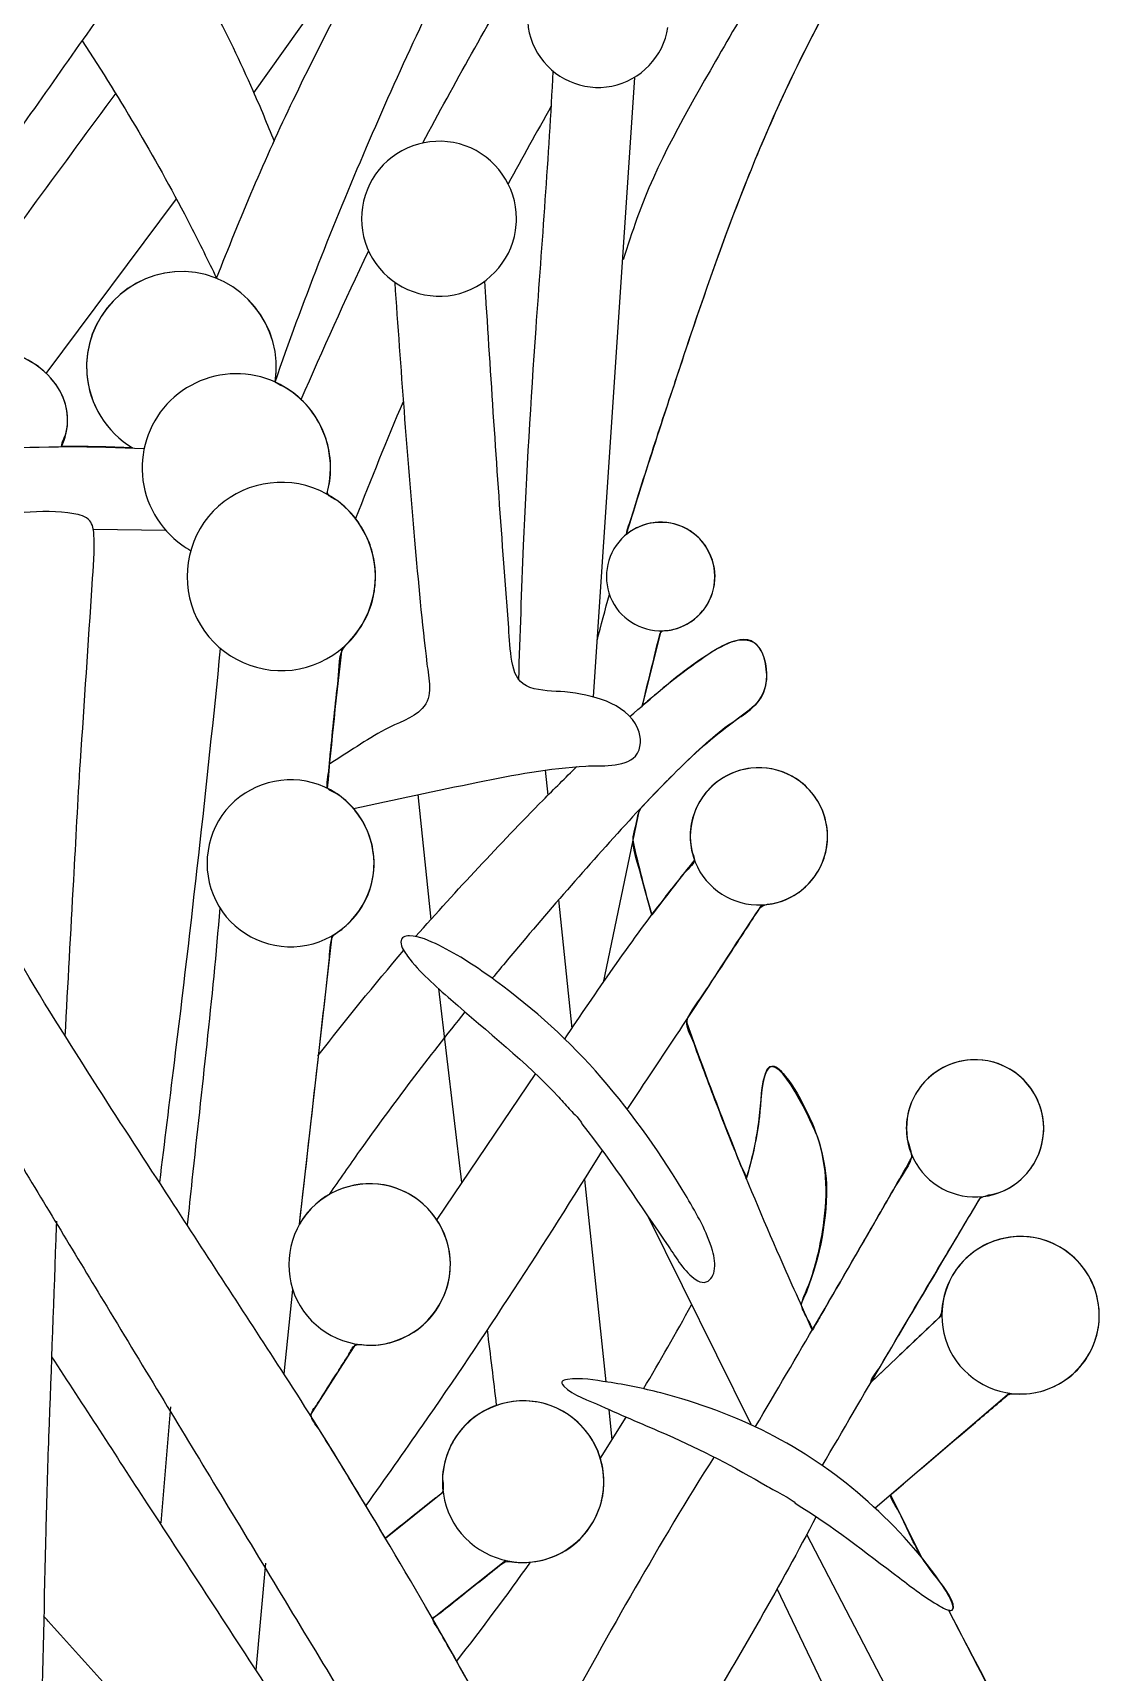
# Model space of a CAD drawing. Extents: x 108 to 339, y 26 to 347.
# Drawn here: x 264.5 to 319, y 74.2 to 157.9 of the extents above; entities that cross this region are included whole.
import ezdxf

# ---------------------------------------------------------------- set-up
doc = ezdxf.new("R2010")
doc.units = 0
doc.layers.add('Capa_1', color=7, linetype='CONTINUOUS')

msp = doc.modelspace()

# ---------------------------------------------------------------- linework, layer by layer
at = {"layer": 'Capa_1', "color": 6}
for points in [[(275.763045, 154.863712), (288.4724, 172.744098)], [(295.19829, 155.65907), (293.082216, 124.018655)], [(265.15742, 140.538333), (271.806239, 149.447355)], [(267.559972, 132.585294), (271.252655, 132.527054)], [(296.538402, 127.388356), (295.600084, 123.566844)], [(290.646714, 120.271267), (290.774361, 118.994102)], [(284.132614, 119.028805), (284.799143, 112.654129)], [(295.440064, 118.246966), (293.598726, 109.435605)], [(291.316761, 113.651857), (291.999174, 107.084811)], [(278.089137, 97.090417), (279.752818, 111.816402)], [(285.188583, 109.129708), (286.361044, 99.210014)], [(290.143129, 104.781091), (285.102099, 97.32219)], [(292.63983, 99.374735), (293.73522, 89.036769)], [(301.16116, 86.85069), (295.899522, 97.481616)], [(277.302597, 89.445041), (277.741459, 93.758954)], [(310.893207, 92.437656), (307.268766, 89.00499)], [(280.948799, 90.968109), (278.635073, 87.341315)], [(314.364688, 88.451424), (307.489944, 82.585021)], [(271.507966, 87.765476), (271.002051, 81.837309)], [(293.458131, 85.144069), (294.778835, 87.237776)], [(293.884051, 87.629587), (294.049366, 86.071204)], [(282.475404, 81.056064), (285.417426, 83.404505)], [(308.278843, 83.258027), (309.866611, 80.068912)], [(317.176682, 55.889745), (304.004944, 81.242557)], [(275.877766, 74.307243), (276.36898, 79.778305)], [(288.621231, 79.908898), (284.890327, 76.930996)], [(314.129932, 54.149587), (302.491282, 78.462307)]]:
    msp.add_lwpolyline(points, dxfattribs=at)
for points in [[(289.174815, 148.440208)], [(276.844322, 140.097712)], [(281.969477, 130.169194)], [(299.314527, 130.163899)], [(305.062678, 116.8945)], [(281.897118, 115.518497)], [(292.518637, 102.205565)], [(316.104235, 101.983193)], [(285.795107, 95.032583)], [(318.942131, 92.43765)], [(293.638147, 83.939846)], [(303.409004, 82.843279)]]:
    msp.add_lwpolyline(points, close=True, dxfattribs=at)
for points in [[(304.190249, 164.418079), (302.493041, 161.823734), (300.885253, 159.171737), (299.339824, 156.484443)], [(271.230888, 163.555063), (272.899858, 160.790114), (274.406461, 157.938688), (275.709516, 154.982546)], [(277.771462, 154.500739), (279.262181, 157.599246), (280.863498, 160.643631), (282.568941, 163.629187)], [(281.517673, 152.092881), (283.163111, 155.909686), (284.887968, 159.69943), (286.835198, 163.373282)], [(284.392042, 152.313489), (286.022774, 155.364933), (287.69645, 158.389315), (289.496019, 161.344869)], [(290.548465, 161.047784), (289.590733, 159.881799), (289.466017, 158.194592), (290.241379, 156.900361)], [(268.178268, 159.228801), (266.140442, 156.336194), (264.102616, 153.442999), (262.06479, 150.550393)], [(300.851133, 150.160359), (301.981232, 153.00649), (303.240166, 155.802618), (304.673232, 158.509326)], [(266.995811, 157.518063), (268.994222, 154.460736), (270.851443, 151.326931), (272.523943, 148.079)], [(294.0423, 155.213155), (295.515959, 155.505533), (296.681944, 156.722699), (296.909611, 158.208123)], [(290.241379, 156.900361), (291.016153, 155.60613), (292.562759, 154.919599), (294.0423, 155.213155)], [(291.032625, 155.977339), (290.815547, 151.589896), (290.465516, 147.2101), (290.156665, 142.828539)], [(299.339824, 156.484443), (297.856164, 153.904805), (296.325442, 151.263396), (295.325354, 148.450797)], [(275.709516, 154.982546), (276.08602, 154.128942), (276.441933, 153.26769), (276.789611, 152.402908)], [(268.704784, 154.854888), (265.99337, 151.173977), (263.286662, 147.490713), (260.614075, 143.781564)], [(273.853471, 145.401118), (275.061812, 148.476682), (276.338983, 151.522243), (277.771462, 154.500739)], [(290.945558, 154.183653), (290.20667, 152.866478), (289.476018, 151.545774), (288.752425, 150.219776)], [(286.54929, 152.168182), (284.992095, 152.725289), (283.204291, 152.231128), (282.154787, 150.953369)], [(276.844322, 140.097712), (278.246798, 144.161597), (279.815759, 148.145476), (281.517673, 152.092881)], [(289.174815, 148.440208), (289.171873, 150.09447), (288.108251, 151.609897), (286.54929, 152.168182)], [(282.154787, 150.953369), (281.105284, 149.675022), (280.968213, 147.825448), (281.817699, 146.405912)], [(297.842045, 141.793154), (298.778598, 144.603989), (299.757507, 147.405999), (300.851133, 150.160359)], [(289.12834, 147.839567), (289.159519, 148.038408), (289.174815, 148.239014), (289.174815, 148.440208)], [(295.325354, 148.450797), (295.076509, 147.751324), (294.84943, 147.044791), (294.614703, 146.340612)], [(272.523943, 148.079), (272.980453, 147.19304), (273.419315, 146.298255), (273.853471, 145.401118)], [(285.985123, 144.556338), (287.601736, 144.877542), (288.878318, 146.2106), (289.12834, 147.839567)], [(278.17738, 139.201162), (279.279241, 141.751974), (280.424636, 144.279255), (281.615328, 146.790063)], [(272.240389, 145.741736), (269.377785, 145.848216), (266.991693, 143.353291), (267.225831, 140.498335)], [(272.251566, 145.741148), (269.39308, 145.854687), (267.000517, 143.369175), (267.223478, 140.515983)], [(276.844322, 140.097712), (277.31201, 142.940314), (275.122994, 145.634079), (272.240389, 145.741736)], [(276.844322, 140.097712), (277.315539, 142.935607), (275.127112, 145.62702), (272.251566, 145.741148)], [(281.817699, 146.405912), (282.667185, 144.986964), (284.363216, 144.233957), (285.985123, 144.556338)], [(282.953093, 145.189923), (283.255472, 140.798949), (283.585501, 136.411506), (283.967299, 132.026416)], [(287.604677, 144.520452), (287.589382, 144.763415), (287.574086, 145.006377), (287.558791, 145.24934)], [(288.530052, 130.842782), (288.191787, 135.400829), (287.891761, 139.958876), (287.604677, 144.520452)], [(290.156665, 142.828539), (289.896643, 139.136451), (289.675447, 135.446715), (289.518962, 131.748156)], [(265.695109, 139.901812), (264.949749, 141.01838), (263.63787, 141.651965), (262.333049, 141.814921)], [(265.95219, 139.446478), (265.479796, 140.461861), (264.52383, 141.17663), (263.486092, 141.544309)], [(294.794719, 132.324089), (295.761275, 135.497896), (296.793718, 138.645819), (297.842045, 141.793154)], [(266.238686, 138.340499), (266.202212, 138.898783), (266.005136, 139.437654), (265.695109, 139.901812)], [(267.223478, 140.515983), (267.345253, 138.962906), (268.231802, 137.533369), (269.567801, 136.732711)], [(267.225831, 140.498335), (267.352901, 138.949964), (268.238273, 137.533369), (269.56839, 136.733299)], [(275.338307, 140.500688), (273.931713, 140.640112), (272.505118, 140.138892), (271.495029, 139.149981)], [(278.852733, 138.403445), (278.057958, 139.581196), (276.752549, 140.360087), (275.338307, 140.500688)], [(277.423784, 139.786508), (277.362602, 139.825335), (276.844322, 140.067709), (276.844322, 140.097712)], [(265.936306, 136.806835), (266.336341, 137.641614), (266.342813, 138.607581), (265.95219, 139.446478)], [(271.495029, 139.149981), (270.484941, 138.161071), (269.953717, 136.745065), (270.064315, 135.336118)], [(279.321009, 137.532192), (278.942153, 138.458156), (278.271506, 139.255285), (277.423784, 139.786508)], [(283.380777, 139.094682), (282.544822, 137.116862), (281.744751, 135.126099), (280.950564, 133.131218)], [(266.193388, 137.58808), (266.239862, 137.835748), (266.255158, 138.0893), (266.238686, 138.340499)], [(279.488671, 134.379563), (279.876941, 135.740271), (279.644567, 137.229813), (278.852733, 138.403445)], [(265.935718, 136.806835), (265.935718, 137.028031), (266.148678, 137.352765), (266.193388, 137.58808)], [(279.606329, 134.871371), (279.763401, 135.763802), (279.664569, 136.693295), (279.321009, 137.532192)], [(262.366582, 136.677412), (264.96328, 136.831543), (267.554684, 136.836249), (270.15197, 136.701531)], [(269.567801, 136.732711), (268.357107, 136.786245), (267.147589, 136.810364), (265.935718, 136.806835)], [(270.064315, 135.336118), (270.174913, 133.919523), (270.926744, 132.597642), (272.087434, 131.778747)], [(278.778021, 134.700768), (276.884913, 135.378474), (274.711782, 134.777833), (273.435788, 133.223579)], [(279.563384, 134.337206), (279.472787, 134.46663), (279.572796, 134.682531), (279.606329, 134.871371)], [(281.969477, 130.169194), (281.965359, 132.180547), (280.674069, 134.022473), (278.778021, 134.700768)], [(280.062251, 134.006589), (279.934593, 134.103068), (279.651038, 134.211901), (279.563384, 134.337206)], [(280.925268, 133.164751), (280.674069, 133.480072), (280.383456, 133.763038), (280.062251, 134.006589)], [(266.566362, 133.372416), (265.745113, 133.525959), (264.850329, 133.496544), (264.023197, 133.427715)], [(267.375844, 133.011208), (267.179357, 133.24064), (266.848151, 133.31947), (266.566362, 133.372416)], [(273.435788, 133.223579), (272.159793, 131.669325), (271.993308, 129.420893), (273.02634, 127.696036)], [(281.884764, 131.084568), (281.737692, 131.842282), (281.406486, 132.561168), (280.925268, 133.164751)], [(297.474366, 132.77707), (296.383094, 133.167692), (295.129454, 132.821191), (294.393508, 131.92523)], [(267.587628, 132.336443), (267.570567, 132.573522), (267.535858, 132.824721), (267.375844, 133.011208)], [(267.499973, 129.760334), (267.553507, 130.607468), (267.647633, 131.488133), (267.587628, 132.336443)], [(299.314527, 130.163899), (299.313939, 131.323413), (298.566226, 132.386447), (297.474366, 132.77707)], [(272.087434, 131.778747), (272.229799, 131.67815), (272.378048, 131.585789), (272.530414, 131.500487)], [(283.967299, 132.026416), (284.150845, 129.918584), (284.342038, 127.812517), (284.599708, 125.712332)], [(289.518962, 131.748156), (289.422483, 129.466779), (289.347771, 127.184815), (289.274235, 124.902261)], [(294.393508, 131.92523), (293.657561, 131.029269), (293.56167, 129.732097), (294.157605, 128.737892)], [(281.111755, 127.419541), (281.84829, 128.479046), (282.131256, 129.817987), (281.884764, 131.084568)], [(288.790663, 127.328357), (288.703597, 128.499636), (288.61653, 129.671503), (288.530052, 130.842782)], [(281.913001, 129.43913), (281.950652, 129.680327), (281.969477, 129.925055), (281.969477, 130.169194)], [(299.28276, 129.743274), (299.30335, 129.88211), (299.313939, 130.023299), (299.314527, 130.163899)], [(266.902273, 120.726601), (267.101703, 123.738042), (267.309368, 126.748306), (267.499973, 129.760334)], [(278.092078, 125.447603), (280.056368, 125.837049), (281.610034, 127.458956), (281.913001, 129.43913)], [(293.289293, 126.882435), (293.494605, 127.673681), (293.703447, 128.463162), (293.916407, 129.252055)], [(297.079037, 127.441308), (298.212078, 127.666033), (299.10745, 128.601409), (299.28276, 129.743274)], [(294.157605, 128.737892), (294.753539, 127.743099), (295.941879, 127.215405), (297.079037, 127.441308)], [(273.02634, 127.696036), (274.059372, 125.971179), (276.120141, 125.056393), (278.092078, 125.447603)], [(280.464051, 126.667122), (280.705248, 126.894789), (280.922915, 127.147752), (281.111755, 127.419541)], [(288.981857, 125.625266), (288.857728, 126.181785), (288.83302, 126.76066), (288.790663, 127.328357)], [(274.044664, 126.496519), (273.688751, 122.972092), (273.320483, 119.451195), (272.926331, 115.930887)], [(280.254621, 126.48593), (279.971655, 124.110427), (279.718691, 121.734337), (279.50632, 119.351186)], [(280.071663, 124.913439), (280.137552, 125.467017), (280.046955, 126.273558), (280.464051, 126.667122)], [(298.35562, 125.771161), (299.01156, 126.234143), (299.793981, 126.827136), (300.622877, 126.933028)], [(300.622877, 126.933028), (301.367649, 127.02833), (301.733563, 126.455927), (301.875928, 125.784692)], [(284.599708, 125.712332), (284.688539, 124.98874), (284.945032, 124.013948), (284.363805, 123.422132)], [(289.862522, 124.500461), (289.333064, 124.684007), (289.099514, 125.097573), (288.981857, 125.625266)], [(294.971205, 123.010919), (296.060124, 123.976886), (297.165515, 124.931087), (298.35562, 125.771161)], [(301.875928, 125.784692), (302.083005, 124.808724), (301.851809, 123.952178), (301.053503, 123.344478)], [(279.664569, 121.067808), (279.788109, 122.350861), (279.919297, 123.633327), (280.071663, 124.913439)], [(291.640325, 124.268088), (291.057333, 124.323387), (290.424924, 124.305739), (289.862522, 124.500461)], [(293.764041, 123.794517), (293.088687, 124.066306), (292.362153, 124.199847), (291.640325, 124.268088)], [(284.363805, 123.422132), (283.863172, 122.912675), (283.078398, 122.682655), (282.465403, 122.352038)], [(295.371829, 122.394983), (295.08651, 123.086808), (294.434688, 123.524494), (293.764041, 123.794517)], [(301.053503, 123.344478), (299.976938, 122.524406), (298.931553, 121.743749), (297.95029, 120.803078)], [(282.465403, 122.352038), (281.482375, 121.821403), (280.563471, 121.177229), (279.615741, 120.587765)], [(295.245347, 120.990154), (295.5842, 121.366069), (295.553021, 121.955532), (295.371829, 122.394983)], [(266.558714, 114.656069), (266.6699, 116.679776), (266.768732, 118.704071), (266.902273, 120.726601)], [(279.593386, 120.285974), (279.616329, 120.546585), (279.639273, 120.807196), (279.664569, 121.067808)], [(292.722773, 120.485992), (293.412245, 120.525407), (294.697652, 120.382453), (295.245347, 120.990154)], [(297.95029, 120.803078), (296.906081, 119.801814), (295.90011, 118.757017), (294.922966, 117.690453)], [(302.736592, 120.197731), (301.357059, 120.691892), (299.772803, 120.253619), (298.842721, 119.121166)], [(279.067458, 119.536497), (277.389075, 120.137138), (275.462436, 119.604738), (274.33116, 118.22697)], [(279.535146, 119.336479), (279.425725, 119.506494), (279.573973, 120.073014), (279.593386, 120.285974)], [(287.206407, 119.662978), (289.023625, 120.035364), (290.867904, 120.3801), (292.722773, 120.485992)], [(290.529639, 118.746428), (291.09616, 119.32236), (291.675034, 119.885939), (292.248025, 120.455401)], [(305.062678, 116.8945), (305.061502, 118.359923), (304.116713, 119.70357), (302.736592, 120.197731)], [(281.897118, 115.518497), (281.895353, 117.301595), (280.747017, 118.935268), (279.067458, 119.536497)], [(280.011658, 119.059396), (279.903413, 119.131755), (279.600446, 119.234706), (279.535146, 119.336479)], [(280.842908, 118.328156), (280.598769, 118.606415), (280.318744, 118.853496), (280.011658, 119.059396)], [(280.85585, 118.312272), (282.966035, 118.79349), (285.086221, 119.228234), (287.206407, 119.662978)], [(298.842721, 119.121166), (297.91264, 117.988126), (297.791453, 116.349747), (298.54446, 115.091989)], [(274.33116, 118.22697), (273.199884, 116.849202), (273.052224, 114.855498), (273.968187, 113.325952)], [(281.897706, 115.649685), (281.867115, 116.632124), (281.490023, 117.589267), (280.842908, 118.328156)], [(284.022598, 111.77464), (286.13396, 114.15426), (288.298267, 116.47917), (290.529639, 118.746428)], [(294.922966, 117.690453), (292.793367, 115.366719), (290.721421, 112.992982), (288.703597, 110.571005)], [(295.115336, 116.693895), (295.392419, 115.411429), (295.729507, 114.146612), (296.084832, 112.88356)], [(305.022087, 116.362101), (305.049148, 116.537999), (305.062678, 116.71625), (305.062678, 116.8945)], [(272.926331, 115.930887), (272.529826, 112.392929), (272.115083, 108.85909), (271.682693, 105.325839)], [(280.249914, 112.146437), (281.318243, 112.97651), (281.940063, 114.297802), (281.897706, 115.649685)], [(296.727242, 113.727164), (297.230815, 114.380751), (297.749096, 115.022572), (298.268553, 115.663804)], [(302.237137, 113.453022), (303.669027, 113.737165), (304.801479, 114.919033), (305.022087, 116.362101)], [(278.459757, 111.332248), (280.201675, 111.677572), (281.578266, 113.115934), (281.847702, 114.870794)], [(281.847702, 114.870794), (281.880646, 115.085518), (281.897118, 115.302008), (281.897118, 115.518497)], [(298.54446, 115.091989), (299.296879, 113.83482), (300.799952, 113.167703), (302.237137, 113.453022)], [(266.119852, 106.687723), (266.266335, 109.343838), (266.41223, 111.999954), (266.558714, 114.656069)], [(274.01878, 113.243004), (273.646982, 108.600244), (273.086933, 103.970426), (272.599244, 99.339432)], [(273.968187, 113.325952), (274.88415, 111.796406), (276.711369, 110.985159), (278.459757, 111.332248)], [(291.626206, 106.524179), (293.262232, 108.970276), (294.930613, 111.394606), (296.727242, 113.727164)], [(300.170485, 111.032222), (300.682294, 111.817585), (301.193516, 112.602948), (301.705325, 113.388899)], [(279.592798, 110.3804), (279.638684, 110.785729), (279.619271, 111.27989), (279.738693, 111.671101)], [(279.738693, 111.671101), (279.813994, 111.917593), (280.034601, 111.979364), (280.249914, 112.146437)], [(283.269591, 111.493439), (283.260767, 111.245182), (283.477845, 110.968687), (283.612562, 110.781611)], [(283.706688, 111.814643), (283.470785, 111.812878), (283.279004, 111.752873), (283.269591, 111.493439)], [(285.20329, 111.333425), (284.764428, 111.545796), (284.213791, 111.818761), (283.706688, 111.814643)], [(267.791175, 104.068082), (266.326341, 106.359459), (264.857388, 108.64966), (263.518447, 111.017515)], [(279.029807, 105.685871), (280.453462, 107.518384), (281.915943, 109.312659), (283.419604, 111.080461)], [(283.612562, 110.781611), (284.219674, 109.938596), (285.049159, 109.242653), (285.823344, 108.559652)], [(288.102368, 109.520324), (287.184052, 110.19156), (286.229262, 110.837499), (285.20329, 111.333425)], [(288.703597, 110.571005), (288.446516, 110.262154), (288.189434, 109.953892), (287.932353, 109.645041)], [(294.83237, 102.953866), (296.617232, 105.642926), (298.408566, 108.327867), (300.170485, 111.032222)], [(279.021571, 105.322898), (279.212176, 107.008928), (279.402193, 108.69437), (279.592798, 110.3804)], [(293.506959, 104.574597), (291.905054, 106.423582), (290.076658, 108.077257), (288.102368, 109.520324)], [(285.823344, 108.559652), (287.679978, 106.921861), (289.648386, 105.394669), (291.335004, 103.574509)], [(286.539878, 107.934891), (284.687951, 105.611158), (282.875439, 103.257422), (281.158818, 100.831327)], [(297.832633, 107.466027), (299.295114, 103.390375), (300.871723, 99.357669), (302.621288, 95.395556)], [(313.778149, 105.286424), (312.398616, 105.780585), (310.814359, 105.342311), (309.884278, 104.209859)], [(271.682693, 105.325839), (271.434436, 103.294484), (271.18559, 101.262541), (270.937333, 99.231187)], [(278.09149, 97.088058), (278.401517, 99.833004), (278.711544, 102.577951), (279.021571, 105.322898)], [(301.844161, 104.587539), (301.905931, 104.853445), (301.990644, 105.234066), (302.331262, 105.152883)], [(302.331262, 105.152883), (302.568342, 105.096407), (302.778949, 104.80344), (302.918961, 104.630484)], [(316.104235, 101.983193), (316.103058, 103.448616), (315.15827, 104.792263), (313.778149, 105.286424)], [(271.479145, 98.384642), (270.247861, 100.277749), (269.007752, 102.164974), (267.791175, 104.068082)], [(297.883814, 98.448177), (296.608408, 100.607778), (295.150044, 102.67796), (293.506959, 104.574597)], [(301.504131, 101.982016), (301.631789, 102.844445), (301.646497, 103.737464), (301.844161, 104.587539)], [(302.918961, 104.630484), (303.369, 104.076318), (303.719619, 103.432732), (304.027882, 102.791499)], [(309.884278, 104.209859), (308.954196, 103.076818), (308.833009, 101.438439), (309.586016, 100.180682)], [(291.335004, 103.574509), (291.541493, 103.351548), (291.744452, 103.125646), (291.942704, 102.895038)], [(291.942704, 102.895038), (292.034477, 102.790323), (292.518637, 102.345578), (292.518637, 102.205565)], [(292.518637, 102.205565), (294.112306, 100.195977), (295.494781, 98.038729), (296.952555, 95.931486)], [(304.027882, 102.791499), (304.662643, 101.471972), (305.042088, 100.080673), (305.006791, 98.609368)], [(300.915256, 99.407673), (301.166454, 100.253629), (301.374708, 101.10841), (301.504131, 101.982016)], [(313.278693, 98.541715), (314.710583, 98.825857), (315.843035, 100.007726), (316.063643, 101.450793)], [(316.063643, 101.450793), (316.090704, 101.626691), (316.104235, 101.804942), (316.104235, 101.983193)], [(263.543744, 100.653665), (265.109763, 98.068144), (266.675195, 95.482623), (268.241214, 92.897102)], [(281.158818, 100.831327), (280.637007, 100.094204), (280.122256, 99.352962), (279.608682, 98.610544)], [(293.555199, 100.851329), (292.06095, 98.467002), (290.564348, 96.086205), (289.02186, 93.732469)], [(307.671142, 97.528096), (308.247075, 98.531714), (308.823008, 99.535331), (309.398353, 100.538949)], [(309.586016, 100.180682), (310.338435, 98.923513), (311.841508, 98.256396), (313.278693, 98.541715)], [(272.599244, 99.339432), (272.519237, 98.580542), (272.43923, 97.821652), (272.359223, 97.062761)], [(283.058396, 98.918807), (281.435312, 99.500034), (279.57162, 98.984695), (278.477406, 97.652225)], [(283.021922, 98.930572), (281.414134, 99.48768), (279.575738, 98.975282), (278.48976, 97.661637)], [(285.714511, 95.853832), (285.426251, 97.269838), (284.387336, 98.45759), (283.021922, 98.930572)], [(285.795107, 95.032583), (285.79393, 96.756852), (284.682656, 98.336991), (283.058396, 98.918807)], [(277.151996, 89.663289), (275.261242, 92.570603), (273.369899, 95.477917), (271.479145, 98.384642)], [(299.181574, 95.742646), (298.912727, 96.701553), (298.386799, 97.596926), (297.883814, 98.448177)], [(305.006791, 98.609368), (304.960905, 96.704495), (304.504982, 94.707849), (303.691382, 92.980639)], [(311.11968, 95.507919), (311.713262, 96.500947), (312.306843, 97.494564), (312.900424, 98.487592)], [(265.683343, 96.988049), (265.686284, 97.070409), (265.689226, 97.152769), (265.692167, 97.23513)], [(278.477406, 97.652225), (277.383192, 96.319755), (277.240827, 94.391351), (278.126199, 92.912398)], [(278.48976, 97.661637), (278.340924, 97.48221), (278.207971, 97.28984), (278.09149, 97.088058)], [(301.387062, 86.748328), (303.491952, 90.335701), (305.600961, 93.920133), (307.671142, 97.528096)], [(265.292721, 86.222987), (265.422732, 89.811537), (265.552743, 93.400087), (265.683343, 96.988049)], [(316.273661, 96.226806), (314.69117, 96.793326), (312.873952, 96.290929), (311.807387, 94.991992)], [(284.550292, 92.074677), (285.546849, 93.04535), (285.991594, 94.491359), (285.714511, 95.853832)], [(296.952555, 95.931486), (297.338472, 95.37379), (297.754391, 94.631372), (298.345619, 94.253103)], [(299.272759, 94.6902), (299.346295, 95.036701), (299.2757, 95.407322), (299.181574, 95.742646)], [(304.793243, 84.753447), (306.892251, 88.34435), (308.985964, 91.937606), (311.11968, 95.507919)], [(318.942131, 92.43765), (318.939189, 94.118974), (317.858506, 95.659109), (316.273661, 96.226806)], [(285.746867, 94.406646), (285.779223, 94.613723), (285.795107, 94.823153), (285.795107, 95.032583)], [(298.760949, 94.117797), (299.060387, 94.142505), (299.215695, 94.421353), (299.272759, 94.6902)], [(302.621288, 95.395556), (303.170748, 94.151918), (303.730209, 92.912986), (304.284963, 91.6717)], [(311.807387, 94.991992), (310.740823, 93.693054), (310.601399, 91.812889), (311.465005, 90.37041)], [(282.470109, 90.983993), (284.154963, 91.31814), (285.486256, 92.70885), (285.746867, 94.406646)], [(298.345619, 94.253103), (298.469159, 94.174273), (298.610348, 94.105443), (298.760949, 94.117797)], [(289.02186, 93.732469), (287.50055, 91.410501), (285.95865, 89.097945), (284.370864, 86.821275)], [(295.662442, 88.683791), (296.503104, 90.098621), (297.324353, 91.521687), (298.109716, 92.967696)], [(268.241214, 92.897102), (270.183149, 89.689762), (272.125673, 86.48301), (274.067608, 83.27567)], [(278.126199, 92.912398), (279.012159, 91.433444), (280.779373, 90.64867), (282.470109, 90.983993)], [(318.895656, 91.827008), (318.926247, 92.029379), (318.942131, 92.233514), (318.942131, 92.43765)], [(282.708954, 91.036351), (283.399602, 91.215778), (284.03907, 91.576986), (284.550292, 92.074677)], [(287.671742, 91.685231), (287.831167, 90.402177), (287.995888, 89.119124), (288.142959, 87.834305)], [(315.70067, 88.490245), (317.343755, 88.816744), (318.640928, 90.171569), (318.895656, 91.827008)], [(280.53641, 90.316876), (280.635831, 90.472184), (280.74584, 90.761032), (280.891735, 90.873983)], [(280.891735, 90.873983), (281.077046, 91.018114), (281.466492, 90.89928), (281.73828, 90.903986)], [(281.73828, 90.903986), (282.065368, 90.909281), (282.392455, 90.95399), (282.708954, 91.036351)], [(265.421555, 90.318641), (267.052875, 87.816068), (268.683606, 85.314084), (270.314926, 82.811512)], [(280.3511, 84.571666), (279.31395, 86.285934), (278.244444, 87.98373), (277.151996, 89.663289)], [(280.040484, 89.539161), (280.205793, 89.798595), (280.371102, 90.057441), (280.53641, 90.316876)], [(311.465005, 90.37041), (312.32861, 88.928519), (314.051702, 88.163158), (315.70067, 88.490245)], [(279.009217, 87.922548), (279.352777, 88.461419), (279.696336, 89.00029), (280.040484, 89.539161)], [(291.780337, 89.163245), (291.503842, 89.1203), (291.381479, 89.046764), (291.595027, 88.820274)], [(291.595027, 88.820274), (292.046243, 88.341997), (292.908083, 88.072561), (293.486369, 87.810185)], [(293.832282, 89.022056), (293.181048, 89.117359), (292.441572, 89.265019), (291.780337, 89.163245)], [(296.543696, 88.47142), (295.650088, 88.702028), (294.745303, 88.888515), (293.832282, 89.022056)], [(278.698014, 87.242489), (278.642126, 87.485451), (278.859793, 87.687822), (279.009217, 87.922548)], [(290.901437, 87.826069), (289.278353, 88.407297), (287.41466, 87.891957), (286.320447, 86.559488)], [(290.528463, 87.93902), (289.63309, 88.166099), (288.671241, 88.083151), (287.827638, 87.706059)], [(292.931026, 86.251813), (292.367448, 87.084239), (291.502666, 87.691351), (290.528463, 87.93902)], [(306.865778, 83.146835), (303.880222, 85.754123), (300.376973, 87.481333), (296.543696, 88.47142)], [(279.110991, 86.578901), (278.99804, 86.760682), (278.746253, 87.033058), (278.698014, 87.242489)], [(287.827638, 87.706059), (286.906969, 87.294258), (286.156903, 86.544192), (285.745102, 85.623523)], [(293.638147, 83.939846), (293.636971, 85.664115), (292.525697, 87.244253), (290.901437, 87.826069)], [(293.486369, 87.810185), (294.601761, 87.303082), (295.731272, 86.827746), (296.8549, 86.340645)], [(279.639861, 85.728826), (279.463375, 86.012381), (279.287477, 86.295347), (279.110991, 86.578901)], [(284.370864, 86.821275), (283.41431, 85.449978), (282.448931, 84.086918), (281.475316, 82.727975)], [(286.320447, 86.559488), (285.226233, 85.227018), (285.083868, 83.298613), (285.969239, 81.81966)], [(293.624617, 83.579226), (293.706388, 84.518132), (293.45872, 85.471745), (292.931026, 86.251813)], [(296.8549, 86.340645), (298.629173, 85.572342), (300.322263, 84.67344), (301.988879, 83.69453)], [(265.146237, 81.449628), (265.182123, 83.041532), (265.235068, 84.631671), (265.292721, 86.222987)], [(282.477757, 81.054887), (281.535321, 82.615024), (280.602298, 84.181044), (279.639861, 85.728826)], [(285.745102, 85.623523), (285.552732, 85.194074), (285.435075, 84.73168), (285.398013, 84.262227)], [(284.520289, 77.570464), (283.162523, 79.923023), (281.757105, 82.247345), (280.3511, 84.571666)], [(299.278054, 85.209957), (297.850281, 83.028001), (296.550167, 80.767803), (295.240641, 78.513488)], [(285.398013, 84.262227), (285.379188, 84.024559), (285.477432, 83.667469), (285.413897, 83.453921)], [(293.590496, 83.313909), (293.621675, 83.520397), (293.638147, 83.730416), (293.638147, 83.939846)], [(274.067608, 83.27567), (276.129553, 79.871254), (278.19091, 76.466838), (280.252856, 73.061833)], [(285.004449, 83.071535), (284.666184, 82.801511), (284.327331, 82.531487), (283.989066, 82.260875)], [(285.413897, 83.453921), (285.368599, 83.300966), (285.139755, 83.179191), (285.004449, 83.071535)], [(290.313738, 79.891256), (291.998592, 80.225403), (293.329885, 81.616113), (293.590496, 83.313909)], [(292.402745, 80.991352), (293.101041, 81.676118), (293.539315, 82.604435), (293.624617, 83.579226)], [(301.988879, 83.69453), (302.125362, 83.613935), (303.409004, 82.967408), (303.409004, 82.843279)], [(310.80377, 78.828221), (309.70132, 80.434833), (308.330612, 81.8679), (306.865778, 83.146835)], [(270.314926, 82.811512), (272.445701, 79.54299), (274.576476, 76.27388), (276.707251, 73.005358)], [(283.989066, 82.260875), (283.485492, 81.859075), (282.98133, 81.456687), (282.477757, 81.054887)], [(304.483804, 82.161455), (302.655408, 78.644088), (300.665234, 75.21261), (298.609171, 71.824078)], [(303.409004, 82.843279), (305.274462, 81.690237), (306.992848, 80.344237), (308.737707, 79.019415)], [(264.910334, 70.922822), (264.989164, 74.431953), (265.067407, 77.940496), (265.146237, 81.449628)], [(285.969239, 81.81966), (286.8552, 80.340707), (288.622413, 79.555932), (290.313738, 79.891256)], [(289.80134, 79.820661), (290.774367, 79.888903), (291.706213, 80.308351), (292.402745, 80.991352)], [(286.128665, 74.774336), (287.419955, 76.435659), (288.675947, 78.116983), (289.897231, 79.830074)], [(286.282796, 78.039329), (286.95815, 78.578199), (287.633503, 79.11707), (288.308268, 79.655941)], [(288.308268, 79.655941), (288.634767, 79.916552), (288.674771, 79.876549), (289.073629, 79.833604)], [(289.073629, 79.833604), (289.314827, 79.807719), (289.558966, 79.803601), (289.80134, 79.820661)], [(308.737707, 79.019415), (309.395411, 78.519959), (310.061352, 78.005208), (310.782003, 77.598702)], [(311.427942, 77.3728), (311.762678, 77.596349), (310.883189, 78.712329), (310.80377, 78.828221)], [(285.306828, 77.260437), (285.632151, 77.519871), (285.957474, 77.779894), (286.282796, 78.039329)], [(295.240641, 78.513488), (293.920525, 76.240936), (292.656296, 73.936028), (291.379714, 71.638767)], [(265.256247, 76.810397), (265.177416, 76.898052), (265.098586, 76.986295), (265.019167, 77.07395)], [(288.31121, 70.888702), (287.047569, 73.115956), (285.799813, 75.352622), (284.520289, 77.570464)], [(284.892674, 76.92982), (284.907382, 77.014533), (285.24447, 77.210432), (285.306828, 77.260437)], [(310.782003, 77.598702), (310.882601, 77.542226), (311.276753, 77.271614), (311.427942, 77.3728)], [(311.232631, 77.386918), (312.555688, 74.859638), (313.874039, 72.331181), (315.253572, 69.833903)], [(270.206681, 71.281677), (268.573596, 73.139487), (266.909921, 74.970236), (265.256247, 76.810397)], [(285.214467, 76.361534), (285.161522, 76.45566), (284.873261, 76.816869), (284.892674, 76.92982)], [(286.102192, 74.792573), (285.806284, 75.31556), (285.510376, 75.838547), (285.214467, 76.361534)], [(288.763014, 70.090985), (287.875877, 71.658181), (286.989329, 73.225377), (286.102192, 74.792573)]]:
    msp.add_open_spline(points, degree=3, dxfattribs=at)
at = {"layer": 'Capa_1', "color": 5}
for points in [[(302.914255, 154.966074), (304.043177, 157.375697), (305.283874, 159.72708), (306.649876, 162.010809)], [(299.942229, 147.786033), (300.842308, 150.214481), (301.815335, 152.619986), (302.914255, 154.966074)], [(297.301998, 140.171247), (298.150896, 142.720294), (299.008618, 145.2664), (299.942229, 147.786033)], [(296.020709, 136.280906), (296.434863, 137.582197), (296.870784, 138.87584), (297.301998, 140.171247)], [(295.462425, 134.515457), (295.642441, 135.106097), (295.833634, 135.692619), (296.020709, 136.280906)], [(295.054154, 133.17534), (295.190048, 133.62185), (295.326531, 134.068948), (295.462425, 134.515457)], [(294.794131, 132.322324), (294.794131, 132.580582), (294.979441, 132.930612), (295.054154, 133.17534)], [(297.797335, 132.636469), (296.831368, 133.128277), (295.637146, 133.002972), (294.794131, 132.322324)], [(298.962143, 128.810251), (299.721034, 130.17037), (299.175103, 131.934643), (297.797335, 132.636469)], [(297.70321, 127.64309), (298.232668, 127.887817), (298.678001, 128.300795), (298.962143, 128.810251)], [(296.47722, 127.139516), (296.562521, 127.486017), (296.714888, 127.372478), (297.043152, 127.433072)], [(297.043152, 127.433072), (297.270819, 127.475428), (297.493191, 127.546023), (297.70321, 127.64309)], [(295.599496, 123.565674), (295.891874, 124.756955), (296.184253, 125.948235), (296.47722, 127.139516)], [(300.782891, 126.944793), (300.244021, 126.937734), (299.704562, 126.63006), (299.256875, 126.363566)], [(301.818276, 126.009417), (301.662969, 126.522403), (301.35353, 126.951853), (300.782891, 126.944793)], [(299.256875, 126.363566), (298.210313, 125.741159), (297.24964, 124.962855), (296.318971, 124.18161)], [(301.515309, 123.758632), (302.027706, 124.358684), (302.037119, 125.285824), (301.818276, 126.009417)], [(296.318971, 124.18161), (296.077185, 123.978651), (295.83834, 123.772162), (295.599496, 123.565674)], [(299.709856, 122.367333), (300.294025, 122.831492), (301.025854, 123.18564), (301.515309, 123.758632)], [(297.031386, 119.89594), (297.885578, 120.757192), (298.759184, 121.611973), (299.709856, 122.367333)], [(295.62538, 118.441695), (296.089539, 118.93115), (296.556638, 119.417075), (297.031386, 119.89594)], [(301.13704, 120.37657), (300.348736, 120.282445), (299.603964, 119.91653), (299.048033, 119.349422)], [(303.320173, 119.92359), (302.664821, 120.305976), (301.890636, 120.466578), (301.13704, 120.37657)], [(304.853248, 118.08284), (304.575577, 118.852319), (304.027294, 119.5112), (303.320173, 119.92359)], [(299.048033, 119.349422), (298.491514, 118.781725), (298.139718, 118.029306), (298.061476, 117.23806)], [(295.308882, 117.620446), (295.381241, 117.966359), (295.386536, 118.189908), (295.62538, 118.441695)], [(304.925608, 115.927357), (305.12739, 116.632124), (305.101505, 117.393368), (304.853248, 118.08284)], [(295.126513, 116.638596), (295.108864, 116.952153), (295.24417, 117.311596), (295.308882, 117.620446)], [(298.061476, 117.23806), (298.026767, 116.888029), (298.045004, 116.532704), (298.116187, 116.187968)], [(295.542432, 114.866676), (295.39889, 115.425548), (295.158869, 116.061486), (295.126513, 116.638596)], [(298.267377, 115.662628), (298.233844, 115.463198), (297.857341, 115.160819), (297.727329, 114.99904)], [(298.116187, 116.187968), (298.143248, 116.05678), (298.287967, 115.784403), (298.267377, 115.662628)], [(303.58902, 114.036014), (304.232017, 114.49429), (304.70853, 115.168467), (304.925608, 115.927357)], [(296.084244, 112.882384), (295.898345, 113.542442), (295.713035, 114.2025), (295.542432, 114.866676)], [(297.727329, 114.99904), (297.542019, 114.76902), (297.358473, 114.537235), (297.176105, 114.304862)], [(297.176105, 114.304862), (296.807249, 113.83482), (296.44604, 113.358308), (296.084244, 112.882384)], [(302.546575, 113.528323), (302.918961, 113.638333), (303.272521, 113.810701), (303.58902, 114.036014)], [(298.996852, 109.248536), (299.853986, 110.559239), (300.69053, 111.885826), (301.568843, 113.18241)], [(301.568843, 113.18241), (301.780626, 113.495379), (302.185367, 113.421255), (302.546575, 113.528323)], [(297.93323, 107.621334), (298.20796, 108.188443), (298.652705, 108.721431), (298.996852, 109.248536)], [(298.245022, 106.310043), (298.100303, 106.713019), (297.74439, 107.231888), (297.93323, 107.621334)], [(299.469835, 103.029167), (299.04568, 104.116909), (298.639174, 105.211711), (298.245022, 106.310043)], [(304.527926, 101.593159), (304.420269, 101.899656), (302.530103, 106.172972), (301.93711, 104.905214)], [(312.662757, 105.489971), (311.873864, 105.505266), (311.090266, 105.248773), (310.463152, 104.768731)], [(301.93711, 104.905214), (301.620024, 104.227507), (301.668851, 103.296249), (301.581785, 102.575598)], [(310.463152, 104.768731), (309.805447, 104.265158), (309.340112, 103.532152), (309.165391, 102.722081)], [(314.858243, 104.66284), (314.246425, 105.179356), (313.462827, 105.474676), (312.662757, 105.489971)], [(316.053642, 102.569715), (315.915983, 103.381551), (315.48771, 104.131028), (314.858243, 104.66284)], [(300.140482, 101.316664), (299.91105, 101.885537), (299.692796, 102.45794), (299.469835, 103.029167)], [(301.581785, 102.575598), (301.451774, 101.497856), (301.222342, 100.447176), (300.913491, 99.407085)], [(309.165391, 102.722081), (309.084208, 102.344989), (309.065382, 101.955543), (309.110092, 101.572569)], [(315.740674, 100.428939), (316.065996, 101.088409), (316.176594, 101.844357), (316.053642, 102.569715)], [(300.604052, 100.171269), (300.449333, 100.553068), (300.294613, 100.934866), (300.140482, 101.316664)], [(304.807362, 96.71979), (305.082092, 98.372876), (305.086798, 100.002431), (304.527926, 101.593159)], [(309.110092, 101.572569), (309.153037, 101.207243), (309.431297, 100.725436), (309.324229, 100.411879)], [(300.913491, 99.407085), (300.913491, 99.629457), (300.687001, 99.967134), (300.604052, 100.171269)], [(309.324229, 100.411879), (309.171274, 99.964192), (308.804183, 99.510623), (308.568868, 99.101764)], [(314.10053, 98.812915), (314.809415, 99.150003), (315.393584, 99.72476), (315.740674, 100.428939)], [(308.568868, 99.101764), (308.137654, 98.354639), (307.707028, 97.606927), (307.275814, 96.859802)], [(313.031612, 98.500535), (313.383996, 98.626428), (313.751087, 98.647018), (314.10053, 98.812915)], [(311.660904, 96.400939), (311.98505, 96.946869), (312.309784, 97.493387), (312.633931, 98.039318)], [(312.633931, 98.039318), (312.76806, 98.26522), (312.809828, 98.421704), (313.031612, 98.500535)], [(304.204956, 94.263692), (304.47498, 95.063174), (304.669114, 95.887953), (304.807362, 96.71979)], [(307.275814, 96.859802), (306.425739, 95.386144), (305.576253, 93.912485), (304.726178, 92.438827)], [(308.854187, 91.675818), (309.789563, 93.250662), (310.72494, 94.826095), (311.660904, 96.400939)], [(316.083645, 96.289164), (315.198861, 96.557423), (314.232306, 96.509183), (313.378113, 96.155623)], [(318.394436, 94.464887), (317.885568, 95.337316), (317.0502, 95.996786), (316.083645, 96.289164)], [(313.378113, 96.155623), (312.445679, 95.769707), (311.679729, 95.031995), (311.259104, 94.114856)], [(303.776095, 93.168302), (303.891988, 93.538923), (304.079651, 93.89366), (304.204956, 94.263692)], [(311.259104, 94.114856), (311.062616, 93.685995), (310.942017, 93.223013), (310.904955, 92.752972)], [(318.88742, 91.775239), (319.040963, 92.696496), (318.865065, 93.658345), (318.394436, 94.464887)], [(303.923167, 92.465299), (303.783154, 92.77415), (303.683146, 92.870041), (303.776095, 93.168302)], [(304.283198, 91.671112), (304.283198, 91.892308), (304.013763, 92.265282), (303.923167, 92.465299)], [(304.726178, 92.438827), (304.578518, 92.182922), (304.430858, 91.927017), (304.283198, 91.671112)], [(310.904955, 92.752972), (310.875541, 92.379998), (310.786121, 92.336465), (310.496096, 92.061735)], [(307.724677, 89.773887), (308.10118, 90.40806), (308.477684, 91.042234), (308.854187, 91.675818)], [(310.496096, 92.061735), (309.82839, 91.429915), (309.161273, 90.797506), (308.493567, 90.165686)], [(317.413761, 89.280903), (318.192653, 89.896839), (318.723876, 90.79633), (318.88742, 91.775239)], [(308.493567, 90.165686), (308.084708, 89.778593), (307.675849, 89.391501), (307.267578, 89.004408)], [(307.267578, 89.004408), (307.267578, 89.201484), (307.628197, 89.610932), (307.724677, 89.773887)], [(314.678816, 88.420827), (315.658902, 88.362587), (316.643694, 88.672026), (317.413761, 89.280903)], [(312.290371, 86.681263), (312.876893, 87.181895), (313.462827, 87.681939), (314.049349, 88.182571)], [(314.049349, 88.182571), (314.32349, 88.416709), (314.335844, 88.441417), (314.678816, 88.420827)], [(308.461212, 83.413329), (309.715439, 84.526368), (311.014965, 85.592344), (312.290371, 86.681263)], [(308.677701, 82.457951), (308.601812, 82.610318), (308.268842, 83.059769), (308.290609, 83.235667)], [(308.290609, 83.235667), (308.298845, 83.302731), (308.401206, 83.359795), (308.461212, 83.413329)], [(309.817801, 80.168339), (309.393646, 80.901344), (309.055381, 81.69965), (308.677701, 82.457951)], [(311.367937, 77.892845), (310.979668, 78.73939), (310.276077, 79.376505), (309.817801, 80.168339)], [(311.233219, 77.38633), (311.621489, 77.208079), (311.436178, 77.74342), (311.367937, 77.892845)], [(313.429294, 73.191256), (312.686876, 74.583732), (311.965048, 75.987972), (311.233219, 77.38633)]]:
    msp.add_open_spline(points, degree=3, dxfattribs=at)

doc.saveas('drawing.dxf')
